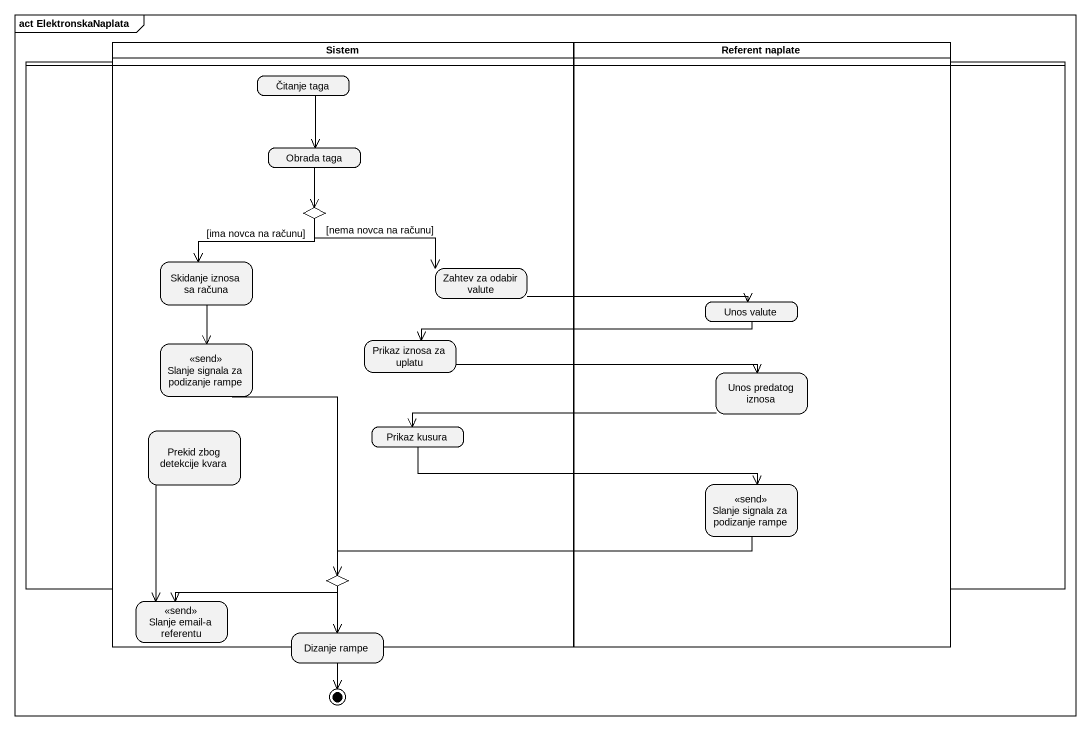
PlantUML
@startuml
mainframe act ElektronskaNaplata
hide empty description
state " " as lane1 <<partition>>
state Sistem <<partition>> {
  state "Čitanje taga" as Čitanje_taga
  state "Obrada taga" as Obrada_taga
  state choice1 <<choice>>
  state "Skidanje iznosa sa računa" as Skidanje_iznosa_sa_računa
  state "Zahtev za odabir valute" as Zahtev_za_odabir_valute
  state "Slanje signala za podizanje rampe" as Slanje_signala_za_podizanje <<send>>
  state "Prikaz iznosa za uplatu" as Prikaz_iznosa_za_uplatu
  state "Prekid zbog detekcije kvara" as Prekid_zbog_detekcije_kvara
  state "Prikaz kusura" as Prikaz_kusura
  state choice2 <<choice>>
  state "Slanje email-a referentu" as Slanje_email_a_referentu <<send>>
}
state "Referent naplate" as Referent_naplate <<partition>> {
  state "Unos valute" as Unos_valute
  state "Unos predatog iznosa" as Unos_predatog_iznosa
  state "Slanje signala za podizanje rampe" as Slanje_signala_za_podizanje_2 <<send>>
}
state "Dizanje rampe" as Dizanje_rampe
Čitanje_taga --> Obrada_taga
Obrada_taga --> choice1
choice1 --> Skidanje_iznosa_sa_računa : [ima novca na računu]
choice1 -right-> Zahtev_za_odabir_valute : [nema novca na računu]
Skidanje_iznosa_sa_računa --> Slanje_signala_za_podizanje
Zahtev_za_odabir_valute -right-> Unos_valute
Unos_valute -left-> Prikaz_iznosa_za_uplatu
Slanje_signala_za_podizanje --> choice2
Prikaz_iznosa_za_uplatu -right-> Unos_predatog_iznosa
Unos_predatog_iznosa -left-> Prikaz_kusura
Prekid_zbog_detekcije_kvara --> Slanje_email_a_referentu
Prikaz_kusura -right-> Slanje_signala_za_podizanje_2
Slanje_signala_za_podizanje_2 -left-> choice2
choice2 -left-> Slanje_email_a_referentu
choice2 --> Dizanje_rampe
Dizanje_rampe --> [*]
@enduml
